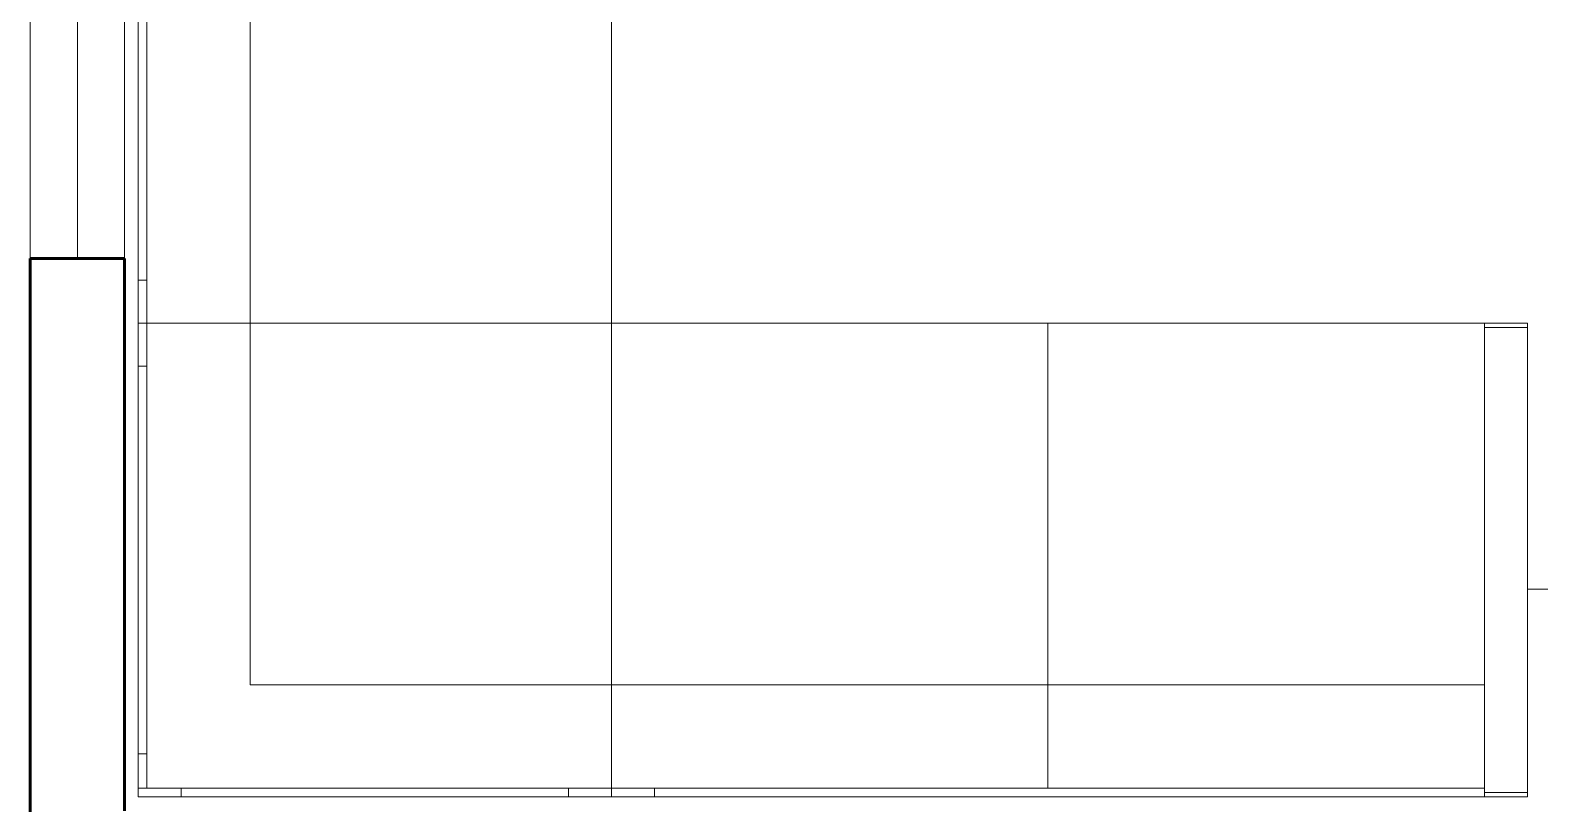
# Model space of a CAD drawing. Header units: millimetres. Extents: x 2027 to 2311, y 2171 to 2421.
# Drawn here: x 2066.5 to 2119.7, y 2272.6 to 2299.9 of the extents above; entities that cross this region are included whole.
import ezdxf

# ---------------------------------------------------------------- set-up
doc = ezdxf.new("R2010")
doc.units = ezdxf.units.MM
for name, color, linetype, lineweight in [('A-WALL', 6, 'Continuous', 60), ('inne_gulv', 255, 'Continuous', 15), ('MOBILIARIO', 4, 'Continuous', 13)]:
    doc.layers.add(name, color=color, linetype=linetype, lineweight=lineweight)

# ---------------------------------------------------------------- blocks, each defined once
blk = doc.blocks.new('Sofa set 04 pl')
at = {"layer": 'MOBILIARIO'}
for p, q in [((151.922, 240.07), (149.422, 240.071)), ((149.422, 239.821), (149.422, 240.071)), ((151.922, 239.82), (149.422, 239.821)), ((149.422, 228.01), (149.422, 239.821)), ((200.172, 240.069), (151.922, 240.07)), ((151.922, 239.82), (151.922, 240.07)), ((151.922, 239.82), (151.922, 239.57)), ((177.297, 239.569), (151.922, 239.57)), ((151.922, 233.57), (151.922, 239.57)), ((200.172, 239.569), (177.297, 239.569)), ((177.297, 233.569), (177.297, 239.569)), ((202.672, 240.068), (200.172, 240.069)), ((200.172, 240.069), (200.172, 239.569)), ((202.672, 239.568), (200.172, 239.569)), ((202.672, 239.568), (202.672, 240.068)), ((202.672, 240.068), (205.172, 240.068)), ((205.172, 239.568), (202.672, 239.568)), ((202.672, 233.568), (202.672, 239.568)), ((205.172, 240.068), (205.172, 239.568)), ((205.172, 240.068), (227.672, 240.067)), ((205.172, 239.568), (227.672, 239.567)), ((227.672, 240.067), (230.172, 240.067)), ((227.672, 239.567), (227.672, 240.067)), ((228.047, 239.567), (227.672, 239.567)), ((228.047, 239.567), (229.672, 239.567)), ((230.172, 239.567), (229.672, 239.567)), ((229.672, 237.567), (229.672, 239.567)), ((230.172, 240.067), (230.172, 239.567)), ((230.172, 239.567), (230.172, 237.567)), ((229.671, 215.067), (229.672, 237.567)), ((230.172, 237.567), (229.672, 237.567)), ((230.172, 237.567), (230.171, 215.067)), ((151.922, 233.57), (151.921, 212.82)), ((177.297, 233.569), (151.922, 233.57)), ((177.296, 212.569), (177.297, 233.569)), ((202.672, 233.568), (177.297, 233.569)), ((202.671, 212.568), (202.672, 233.568)), ((223.672, 233.568), (202.672, 233.568)), ((223.671, 212.568), (223.672, 233.568)), ((123.4, 228.01), (149.422, 228.01)), ((149.421, 212.821), (149.422, 228.01)), ((230.171, 215.067), (229.671, 215.067)), ((229.671, 212.567), (229.671, 215.067)), ((230.171, 215.067), (230.171, 212.567)), ((151.921, 212.82), (149.421, 212.821)), ((149.421, 212.821), (149.421, 212.571)), ((151.921, 212.57), (149.421, 212.571)), ((151.921, 212.57), (151.921, 212.82)), ((151.921, 212.57), (177.296, 212.569)), ((177.296, 212.569), (202.671, 212.568)), ((205.171, 212.568), (202.671, 212.568)), ((205.171, 212.568), (202.671, 212.567)), ((202.671, 212.567), (202.671, 187.192)), ((205.171, 212.568), (223.671, 212.568)), ((223.67, 187.193), (223.671, 212.568)), ((223.671, 212.568), (229.671, 212.567)), ((230.171, 212.567), (229.671, 212.567)), ((229.671, 212.567), (229.671, 210.067)), ((230.171, 210.067), (230.171, 212.567)), ((229.67, 187.192), (229.671, 210.067)), ((229.671, 210.067), (230.171, 210.067)), ((230.171, 161.817), (230.171, 210.067))]:
    blk.add_line(p, q, dxfattribs=at)

msp = doc.modelspace()

# ---------------------------------------------------------------- linework, layer by layer
at = {"layer": 'A-WALL'}
for p, q in [((2066.523, 2269.077), (2066.523, 2291.835)), ((2066.523, 2291.835), (2069.848, 2291.835)), ((2069.848, 2272.403), (2069.848, 2291.835))]:
    msp.add_line(p, q, dxfattribs=at)
at = {"layer": 'inne_gulv'}
msp.add_line((2068.185, 2291.835), (2068.185, 2327.079), dxfattribs=at)
msp.add_lwpolyline([(2066.523, 2327.079), (2069.848, 2327.079), (2069.848, 2291.835), (2066.523, 2291.835)], close=True, dxfattribs=at)

# ---------------------------------------------------------------- block references
at = {"xscale": 0.6059157693152566, "yscale": 0.6059157693152566, "zscale": 0.6059157693152566, "rotation": 180}
msp.add_blockref('Sofa set 04 pl', (2209.79, 2418.354, 14.839), dxfattribs=at)

doc.saveas('drawing.dxf')
